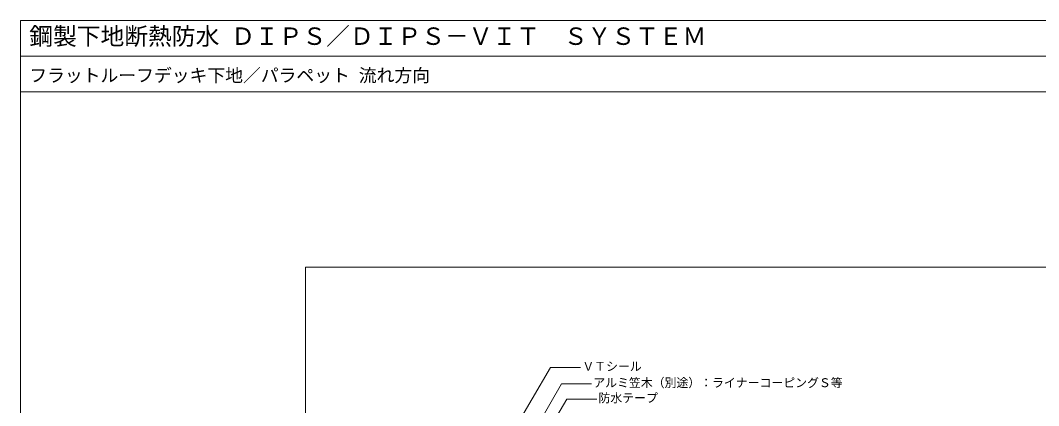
# Model space of a CAD drawing. Units: millimetres, scale not verified. Extents: x -1380 to 1380, y -955 to 955.
# Drawn here: x -1380 to 335, y 307 to 955 of the extents above; entities that cross this region are included whole.
import ezdxf
from ezdxf.enums import TextEntityAlignment as Align

# ---------------------------------------------------------------- set-up
doc = ezdxf.new("R2010")
doc.units = ezdxf.units.MM
doc.header["$LTSCALE"] = 3
for name, color, linetype, lineweight in [('0-0_0', 7, 'Continuous', 18), ('0-2_MOJI', 7, 'Continuous', 18), ('0-9_WAKU', 7, 'Continuous', 18)]:
    doc.layers.add(name, color=color, linetype=linetype, lineweight=lineweight)
doc.styles.add('ＭＳ ゴシック', font='')
doc.styles.get('ＭＳ ゴシック').set_extended_font_data('MS Gothic')

msp = doc.modelspace()

# ---------------------------------------------------------------- linework, layer by layer
at = {"layer": '0-0_0'}
msp.add_line((-1379.883, 895.31), (1380.117, 895.31), dxfattribs=at)
msp.add_lwpolyline([(-899.883, -659.69), (900.117, -659.69), (900.117, 540.31), (-899.883, 540.31)], close=True, dxfattribs=at)
at = {"layer": '0-2_MOJI'}
for points in [[(-436.489, 371.594), (-486.927, 371.594), (-610.875, 160.72)], [(-418.005, 344.101), (-468.443, 344.101), (-562.582, 181.047)], [(-409.259, 318.506), (-459.697, 318.506), (-558.856, 149.807)]]:
    msp.add_lwpolyline(points, dxfattribs=at)
at = {"layer": '0-9_WAKU'}
for points in [[(1380.117, 835.31), (-1379.883, 835.31), (-1379.883, 955.31), (1380.117, 955.31)], [(-1379.883, -954.69), (1380.117, -954.69), (1380.117, 955.31), (-1379.883, 955.31)]]:
    msp.add_lwpolyline(points, close=True, dxfattribs=at)

# ---------------------------------------------------------------- texts
at = {"layer": '0-2_MOJI', "style": 'ＭＳ ゴシック'}
for s, p in [('ＶＴシール', (-433.489, 361.594)), ('アルミ笠木（別途）：ライナーコーピングＳ等', (-415.005, 334.101)), ('防水テープ', (-406.259, 308.506))]:
    msp.add_text(s, height=14.66, dxfattribs=at).set_placement(p, align=Align.BOTTOM_LEFT)
at = {"layer": '0-9_WAKU', "style": 'ＭＳ ゴシック'}
for s, height, p in [('鋼製下地断熱防水 ＤＩＰＳ／ＤＩＰＳ－ＶＩＴ\u3000ＳＹＳＴＥＭ', 29.33, (-1364.883, 905.31)), ('フラットルーフデッキ下地／パラペット 流れ方向', 21.99, (-1364.883, 845.31))]:
    msp.add_text(s, height=height, dxfattribs=at).set_placement(p, align=Align.BOTTOM_LEFT)

doc.saveas('drawing.dxf')
